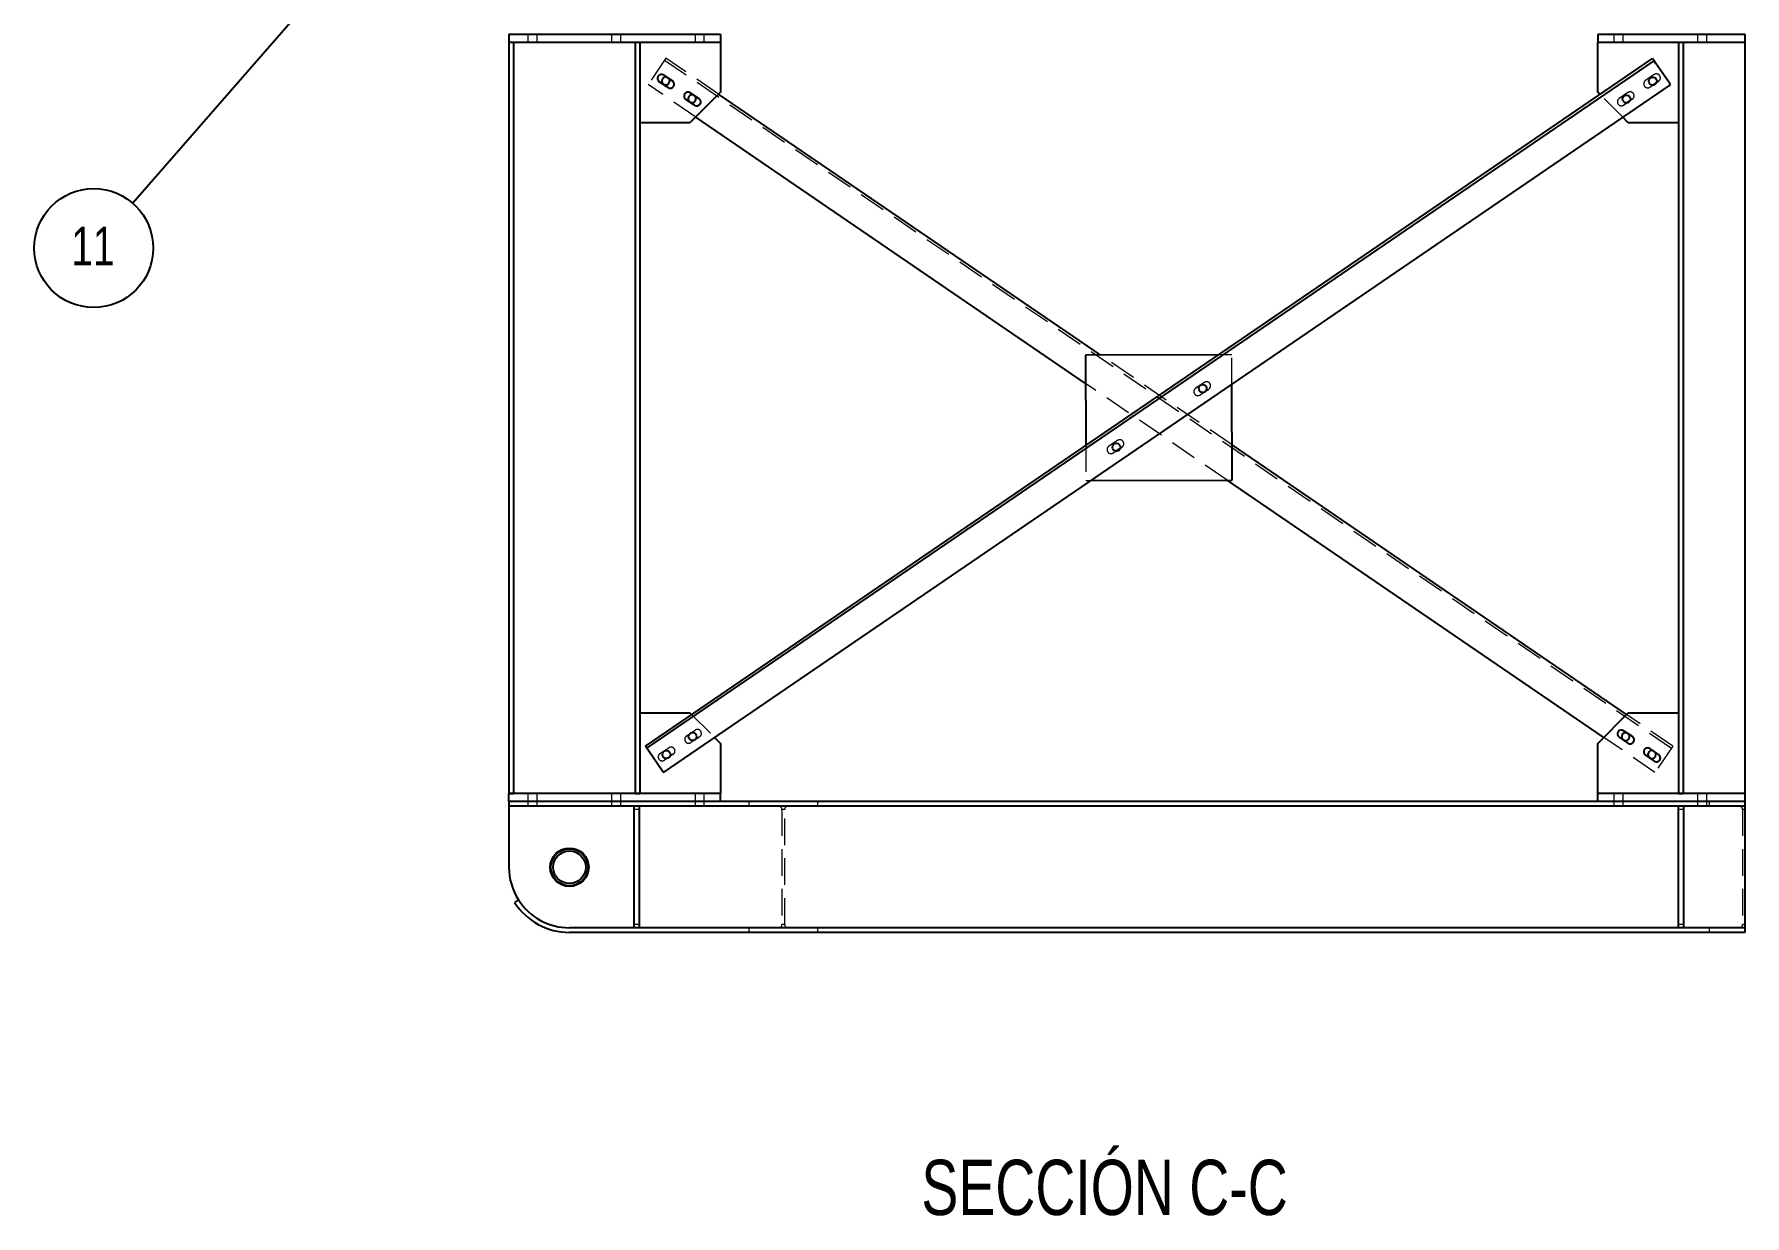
# Model space of a CAD drawing. Header units: millimetres. Extents: x 1293 to 41893, y 1011 to 26911.
# Drawn here: x 14832 to 18928, y 20766 to 23597 of the extents above; entities that cross this region are included whole.
import ezdxf

# ---------------------------------------------------------------- set-up
doc = ezdxf.new("R2010")
doc.units = ezdxf.units.MM
doc.header["$LTSCALE"] = 50
doc.linetypes.add('HIDDEN', pattern=[1.905, 1.27, -0.635])
doc.layers.add('CAPA_1', color=7, linetype='Continuous')
doc.styles.add('SLDTEXTSTYLE0', font='TXT', dxfattribs={"width": 0.75})
doc.dimstyles.new('SLDDIMSTYLE4', dxfattribs={"dimtxt": 0.18, "dimasz": 100, "dimexe": 0, "dimexo": 0.0625, "dimgap": 0, "dimtad": 0, "dimtih": 1, "dimtoh": 1, "dimdec": 0, "dimrnd": 1e-09, "dimzin": 0, "dimdsep": 46, "dimtxsty": 'Standard', "dimsah": 1, "dimcen": 0.09, "dimadec": 0, "dimazin": 0, "dimtfac": 100, "dimtdec": 0, "dimtofl": 0, "dimtmove": 0, "dimatfit": 3, "dimfxl": 1, "dimfrac": 2, "dimtolj": 1, "dimtzin": 0, "dimarcsym": 0})

# ---------------------------------------------------------------- blocks, each defined once
blk = doc.blocks.new('SW_NOTE_0_130')
at = {"layer": 'CAPA_1', "color": 0}
blk.add_circle((-93.5, -107.4), 142.4, dxfattribs=at)
at = {"layer": 'CAPA_1', "color": 0, "insert": (-95.4, -56.2), "char_height": 92.6, "attachment_point": 2, "style": 'SLDTEXTSTYLE0'}
blk.add_mtext('11', dxfattribs=at)

msp = doc.modelspace()

# ---------------------------------------------------------------- linework, layer by layer
at = {"color": 7, "linetype": 'Continuous', "lineweight": 25}
for p, q in [((15968.8610257, 23596.6933052), (15968.8610257, 23577.6433052)), ((15968.8610257, 23596.6933052), (16475.5810257, 23596.6933052)), ((16475.5810257, 23596.6933052), (16475.5810257, 23577.6433052)), ((18575.5790257, 23596.6933052), (18575.5790257, 23577.6433052)), ((18575.5790257, 23596.6933052), (18927.7192592, 23596.6933052)), ((18927.7192592, 23596.6933052), (18927.7192592, 23577.6433052)), ((15968.8610257, 23577.6433052), (15968.8610257, 21777.6433052)), ((15968.8610257, 23577.6433052), (15980.0370257, 23577.6433052)), ((15968.8610257, 23577.6433052), (16475.5810257, 23577.6433052)), ((15980.0370257, 23577.6433052), (15980.0370257, 21777.6433052)), ((16271.1210257, 23577.6433052), (16271.1210257, 21777.6433052)), ((16271.1210257, 23577.6433052), (16282.2970257, 23577.6433052)), ((16282.2970257, 23577.6433052), (16282.2970257, 21777.6433052)), ((16475.5810257, 23577.6433052), (16475.5810257, 23457.6433052)), ((18575.5790257, 23577.6433052), (18927.7192592, 23577.6433052)), ((18575.5790257, 23457.6433052), (18575.5790257, 23577.6433052)), ((18768.8610257, 23577.6433052), (18768.8610257, 21777.6433052)), ((18768.8610257, 23577.6433052), (18780.0370257, 23577.6433052)), ((18780.0370257, 23577.6433052), (18780.0370257, 21777.6433052)), ((18927.7192592, 23577.6433052), (18927.7192592, 21777.6433052)), ((16295.7059948, 21891.456), (18706.8477121, 23538.5126532)), ((16299.2877789, 21886.2125925), (18710.4294963, 23533.2692457)), ((18708.6386042, 23535.8909494), (18706.8477121, 23538.5126532)), ((18710.4294963, 23533.2692457), (18708.6386042, 23535.8909494)), ((18714.9067265, 23526.7149863), (18710.4294963, 23533.2692457)), ((18748.0382299, 23478.2134669), (18714.9067265, 23526.7149863)), ((16350.0126425, 23468.7828288), (16328.872139, 23482.86257)), ((16338.6874047, 21828.53511), (18749.829122, 23475.5917632)), ((16339.4319449, 23498.7179476), (16360.5724484, 23484.6382064)), ((18707.9042226, 23474.9182701), (18716.1645843, 23480.5690891)), ((18749.829122, 23475.5917632), (18748.0382299, 23478.2134669)), ((16413.4341529, 23426.5436051), (16392.2936494, 23440.6233463)), ((16475.5810257, 23457.6433052), (16402.2970257, 23384.3593052)), ((16402.8534553, 23456.4787239), (16423.9939588, 23442.3989827)), ((17385.7120651, 22827.7586771), (16470.9893576, 23453.0516372)), ((18580.807825, 23452.4145059), (18575.5790257, 23457.6433052)), ((18645.0815058, 23431.9419678), (18653.2033541, 23437.4980314)), ((16402.2970257, 23384.3593052), (16282.2970257, 23384.3593052)), ((17349.685088, 22760.0838191), (16416.1644969, 23398.2267764)), ((18648.8610257, 23384.3613052), (18635.636096, 23397.5862349)), ((18768.8610257, 23384.3613052), (18648.8610257, 23384.3613052)), ((17667.4045383, 22828.466544), (17349.515256, 22827.6677179)), ((17349.515256, 22827.6677179), (17350.057997, 22611.6863653)), ((17634.5868915, 22740.0552619), (17635.7207855, 22740.8127703)), ((17700.2680205, 22528.5481796), (17699.690827, 22758.2397912)), ((18644.9174224, 21966.981702), (17700.05611, 22612.8770341)), ((17421.8422388, 22597.9292147), (17432.7298948, 22605.2028147)), ((17362.1994759, 22527.698645), (17700.2680205, 22528.5481796)), ((18590.0925617, 21912.1568412), (17688.435273, 22528.5184451)), ((16282.2970257, 21970.9273052), (16402.2970257, 21970.9273052)), ((16402.2970257, 21970.9273052), (16406.2532425, 21966.9710884)), ((18575.5790257, 21897.6433052), (18648.8610257, 21970.9253052)), ((18648.8610257, 21970.9253052), (18768.8610257, 21970.9253052)), ((16403.3979705, 21922.0588292), (16403.6063579, 21922.1976168)), ((16461.0815135, 21912.1428174), (16475.5810257, 21897.6433052)), ((18626.8981573, 21912.7026445), (18647.8621442, 21898.3614015)), ((18658.6180765, 21914.0843917), (18637.6540896, 21928.4256347)), ((16297.4968868, 21888.8342962), (16295.7059948, 21891.456)), ((16299.2877789, 21886.2125925), (16297.4968868, 21888.8342962)), ((16303.7650091, 21879.6583331), (16299.2877789, 21886.2125925)), ((16336.8965126, 21831.1568137), (16303.7650091, 21879.6583331)), ((16475.5810257, 21897.6433052), (16475.5810257, 21777.6433052)), ((18575.5790257, 21777.6433052), (18575.5790257, 21897.6433052)), ((18689.790118, 21869.6789154), (18710.754105, 21855.3376723)), ((18721.5100372, 21871.0606625), (18700.5460503, 21885.4019056)), ((16338.6874047, 21828.53511), (16336.8965126, 21831.1568137)), ((16353.9987674, 21866.2702809), (16347.2909061, 21861.8027927)), ((15968.8610257, 21777.6433052), (15980.0370257, 21777.6433052)), ((15968.8610257, 21758.5933052), (15968.8610257, 21777.6433052)), ((16475.5810257, 21777.6433052), (15968.8610257, 21777.6433052)), ((15968.8610257, 21758.5933052), (15968.8610257, 21747.4173052)), ((18927.7192592, 21758.5933052), (15968.8610257, 21758.5933052)), ((16475.5810257, 21758.5933052), (15968.8610257, 21758.5933052)), ((18927.7192592, 21747.4173052), (15968.8610257, 21747.4173052)), ((15968.8610257, 21747.4173052), (15968.8610257, 21739.7973052)), ((16268.8610257, 21456.3333052), (16268.8610257, 21747.4173052)), ((16281.5610257, 21747.4173052), (16268.8610257, 21747.4173052)), ((16271.1210257, 21777.6433052), (16282.2970257, 21777.6433052)), ((16281.5610257, 21456.3333052), (16281.5610257, 21747.4173052)), ((16475.5810257, 21758.5933052), (16475.5810257, 21777.6433052)), ((18927.7192592, 21777.6433052), (18575.5790257, 21777.6433052)), ((18575.5790257, 21758.5933052), (18575.5790257, 21777.6433052)), ((18927.7192592, 21758.5933052), (18575.5790257, 21758.5933052)), ((18768.8610257, 21777.6433052), (18780.0370257, 21777.6433052)), ((18768.8610257, 21456.3333052), (18768.8610257, 21747.4173052)), ((18781.5610257, 21747.4173052), (18768.8610257, 21747.4173052)), ((18781.5610257, 21456.3333052), (18781.5610257, 21747.4173052)), ((18927.7192592, 21777.6433052), (18927.7192592, 21758.5933052)), ((18927.7192592, 21758.5933052), (18927.7192592, 21747.4173052)), ((18927.7192592, 21747.4173052), (18927.7192592, 21739.7973052)), ((15968.8610257, 21739.7973052), (15968.8610257, 21601.3333052)), ((18927.7192592, 21739.7973052), (18927.7192592, 21463.9533052)), ((15991.8477329, 21522.9894709), (15982.5783778, 21517.0667134)), ((18927.7192592, 21463.9533052), (18927.7192592, 21456.3333052)), ((18927.7192592, 21456.3333052), (16113.8610257, 21456.3333052)), ((18927.7192592, 21445.1573052), (16113.8610257, 21445.1573052)), ((16281.5610257, 21456.3333052), (16268.8610257, 21456.3333052)), ((18781.5610257, 21456.3333052), (18768.8610257, 21456.3333052)), ((18927.7192592, 21456.3333052), (18927.7192592, 21445.1573052))]:
    msp.add_line(p, q, dxfattribs=at)
at = {"color": 1, "linetype": 'HIDDEN', "lineweight": 18}
for p, q in [((16014.4665257, 23596.6933052), (16014.4665257, 23577.6433052)), ((16036.6915257, 23577.6433052), (16036.6915257, 23596.6933052)), ((16214.4665257, 23596.6933052), (16214.4665257, 23577.6433052)), ((16236.6915257, 23577.6433052), (16236.6915257, 23596.6933052)), ((16414.4665257, 23596.6933052), (16414.4665257, 23577.6433052)), ((16436.6915257, 23577.6433052), (16436.6915257, 23596.6933052)), ((18614.4665257, 23596.6933052), (18614.4665257, 23577.6433052)), ((18636.6915257, 23577.6433052), (18636.6915257, 23596.6933052)), ((18814.4665257, 23596.6933052), (18814.4665257, 23577.6433052)), ((18836.6915257, 23577.6433052), (18836.6915257, 23596.6933052)), ((16344.9881602, 23539.1844741), (16301.9859472, 23476.2777997)), ((18752.0016139, 21886.0884224), (16341.4046424, 23533.9422512)), ((16470.9893576, 23453.0516372), (16344.9881602, 23539.1844741)), ((16416.1644969, 23398.2267764), (16301.9859472, 23476.2777997)), ((18710.7541544, 23499.9488764), (18689.7901585, 23485.6076465)), ((18700.546081, 23469.8846495), (18707.9042226, 23474.9182701)), ((18716.1645843, 23480.5690891), (18721.5100769, 23484.2258795)), ((18635.636096, 23397.5862349), (18580.807825, 23452.4145059)), ((18647.8621667, 23456.9251866), (18626.8981708, 23442.5839567)), ((18637.6540932, 23426.8609598), (18645.0815058, 23431.9419678)), ((18653.2033541, 23437.4980314), (18658.6180891, 23441.2021897)), ((17700.05611, 22612.8770341), (17385.7120651, 22827.7586771)), ((17699.5141509, 22828.5472324), (17667.4045383, 22828.466544)), ((17699.690827, 22758.2397912), (17699.5141509, 22828.5472324)), ((17688.435273, 22528.5184451), (17349.685088, 22760.0838191)), ((17634.0348918, 22762.5964707), (17612.9143996, 22748.4867292)), ((17623.4967058, 22732.64636), (17634.5868915, 22740.0552619)), ((17635.7207855, 22740.8127703), (17644.617198, 22746.7561016)), ((17350.057997, 22611.6863653), (17350.2691256, 22527.6686651)), ((17426.1560313, 22623.7210614), (17405.035539, 22609.6113198)), ((17432.7298948, 22605.2028147), (17436.7383375, 22607.8806922)), ((17415.6178452, 22593.7709506), (17421.8422388, 22597.9292147)), ((17350.2691256, 22527.6686651), (17362.1994759, 22527.698645)), ((16406.2532425, 21966.9710884), (16461.0815135, 21912.1428174)), ((18755.5851316, 21891.3306452), (18644.9174224, 21966.981702)), ((16393.958256, 21915.7719052), (16403.3979705, 21922.0588292)), ((16403.6063579, 21922.1976168), (16415.0987594, 21929.8516464)), ((16425.6585654, 21913.9962688), (16404.5180619, 21899.9165276)), ((18712.5829187, 21828.4239708), (18590.0925617, 21912.1568412)), ((16330.5367456, 21873.5326815), (16351.677249, 21887.6124227)), ((16362.237055, 21871.7570451), (16353.9987674, 21866.2702809)), ((18755.5851316, 21891.3306452), (18712.5829187, 21828.4239708)), ((16347.2909061, 21861.8027927), (16341.0965515, 21857.6773039)), ((16014.4665257, 21777.6433052), (16014.4665257, 21758.5933052)), ((16014.4685257, 21758.5933052), (16014.4685257, 21747.4173052)), ((16036.6915257, 21758.5933052), (16036.6915257, 21777.6433052)), ((16036.6935257, 21747.4173052), (16036.6935257, 21758.5933052)), ((16214.4665257, 21777.6433052), (16214.4665257, 21758.5933052)), ((16214.4685257, 21758.5933052), (16214.4685257, 21747.4173052)), ((16236.6915257, 21758.5933052), (16236.6915257, 21777.6433052)), ((16236.6935257, 21747.4173052), (16236.6935257, 21758.5933052)), ((16414.4665257, 21777.6433052), (16414.4665257, 21758.5933052)), ((16414.4685257, 21758.5933052), (16414.4685257, 21747.4173052)), ((16436.6915257, 21758.5933052), (16436.6915257, 21777.6433052)), ((16436.6935257, 21747.4173052), (16436.6935257, 21758.5933052)), ((16543.0570257, 21758.5933052), (16543.0570257, 21747.4173052)), ((16708.6650257, 21747.4173052), (16708.6650257, 21758.5933052)), ((18614.4665257, 21777.6433052), (18614.4665257, 21758.5933052)), ((18614.5915257, 21758.5933052), (18614.5915257, 21747.4173052)), ((18636.6915257, 21758.5933052), (18636.6915257, 21777.6433052)), ((18636.8165257, 21747.4173052), (18636.8165257, 21758.5933052)), ((18814.4665257, 21777.6433052), (18814.4665257, 21758.5933052)), ((18814.5915257, 21758.5933052), (18814.5915257, 21747.4173052)), ((18836.6915257, 21758.5933052), (18836.6915257, 21777.6433052)), ((18836.8165257, 21747.4173052), (18836.8165257, 21758.5933052)), ((18842.7770257, 21758.5933052), (18842.7770257, 21747.4173052)), ((16281.5610257, 21739.7973052), (16268.8610257, 21739.7973052)), ((16629.1630257, 21739.7973052), (16622.5590257, 21739.7973052)), ((16622.5590257, 21739.7973052), (16622.5590257, 21463.9533052)), ((16629.1630257, 21463.9533052), (16629.1630257, 21739.7973052)), ((18781.5610257, 21739.7973052), (18768.8610257, 21739.7973052)), ((18922.2790257, 21739.7973052), (18922.2790257, 21463.9533052)), ((18927.7192592, 21739.7973052), (18922.2790257, 21739.7973052)), ((16281.5610257, 21463.9533052), (16268.8610257, 21463.9533052)), ((16629.1630257, 21463.9533052), (16622.5590257, 21463.9533052)), ((18781.5610257, 21463.9533052), (18768.8610257, 21463.9533052)), ((18927.7192592, 21463.9533052), (18922.2790257, 21463.9533052)), ((16543.0570257, 21456.3333052), (16543.0570257, 21445.1573052)), ((16708.6650257, 21445.1573052), (16708.6650257, 21456.3333052)), ((18842.7770257, 21456.3333052), (18842.7770257, 21445.1573052))]:
    msp.add_line(p, q, dxfattribs=at)
at = {"color": 1, "linetype": 'HIDDEN', "lineweight": 18, "flags": 128}
msp.add_lwpolyline([(16412.8203815, 23449.8406729), (16412.6415108, 23449.9659795), (16412.2654224, 23450.21028)], dxfattribs=at)
at = {"color": 7, "linetype": 'Continuous', "lineweight": 25}
for centre, radius in [((18707.4584306, 23484.4328323), 9.525), ((18644.5375405, 23441.4514224), 9.525), ((17629.8762589, 22748.3338829), 9.525), ((17423.4428927, 22607.3187585), 9.525), ((16408.7816111, 21914.2012189), 9.525), ((16345.8607211, 21871.219809), 9.525), ((16113.8610257, 21601.3333052), 46), ((16113.8610257, 21601.3333052), 44.45), ((16113.8610257, 21601.3333052), 38.989)]:
    msp.add_circle(centre, radius, dxfattribs=at)
for centre, radius, start, end in [((16334.152042, 23490.7902588), 9.525, 56.3360733066, 236.3360733066), ((16344.3595598, 23485.1048581), 9.525, 81.8134808108, 235.6439786366), ((16344.3595598, 23485.1048581), 9.525, 235.6439786366, 30.8586658024), ((16355.2925454, 23476.7105176), 9.525, 236.3360733066, 56.3360733066), ((16397.5735524, 23448.5510351), 9.525, 56.3360733066, 236.3360733066), ((16407.2662342, 23442.1026452), 9.525, 58.3419105176, 235.6439786366), ((16407.2662342, 23442.1026452), 9.525, 235.6439786366, 54.3302360957), ((16418.7140558, 23434.4712939), 9.525, 236.3360733066, 56.3360733066), ((18632.2761234, 21920.5641396), 9.525, 55.6243792277, 235.6243792276), ((18642.5170423, 21914.1132524), 9.525, 73.4627769036, 235.6439786366), ((18642.5170423, 21914.1132524), 9.525, 235.6439786366, 37.7859815517), ((18653.2401103, 21906.2228966), 9.525, 235.6243792276, 55.6243792277), ((18695.1680842, 21877.5404105), 9.525, 55.6243792276, 235.6243792277), ((18705.4237167, 21871.1110395), 9.525, 73.9677147468, 235.6439786366), ((18705.4237167, 21871.1110395), 9.525, 235.6439786366, 37.2810437085), ((18716.1320711, 21863.1991674), 9.525, 235.6243792276, 55.6243792277), ((16113.8610257, 21601.3333052), 145, 180, 212.7042204869), ((16113.8610257, 21600.9512214), 155.7939162, 212.5769960763, 270), ((16113.8610257, 21601.3333052), 145, 212.7042204869, 270)]:
    msp.add_arc(centre, radius, start, end, dxfattribs=at)
at = {"color": 1, "linetype": 'HIDDEN', "lineweight": 18}
for centre, radius, start, end in [((16344.3595598, 23485.1048581), 9.525, 30.8586658024, 81.8134808108), ((18695.1681197, 23477.746148), 9.525, 124.3755848539, 304.3755848539), ((18716.1321157, 23492.0873779), 9.525, 304.3755848539, 124.3755848539), ((18632.276132, 23434.7224583), 9.525, 124.3755848539, 304.3755848539), ((18653.2401279, 23449.0636882), 9.525, 304.3755848539, 124.3755848539), ((17618.2055527, 22740.5665446), 9.525, 123.7452732817, 303.7452732816), ((17639.3260449, 22754.6762862), 9.525, 303.7452732816, 123.7452732817), ((17410.3266921, 22601.6911352), 9.525, 123.7452732817, 303.7452732816), ((17431.4471844, 22615.8008768), 9.525, 303.7452732816, 123.7452732816), ((16399.2381589, 21907.8442164), 9.525, 123.6639266934, 303.6639266934), ((16420.3786624, 21921.9239576), 9.525, 303.6639266934, 123.6639266934), ((18642.5170423, 21914.1132524), 9.525, 37.7859815517, 73.4627769036), ((16335.8166485, 21865.6049927), 9.525, 123.6639266934, 303.6639266934), ((16356.957152, 21879.6847339), 9.525, 303.6639266934, 123.6639266934), ((18705.4237167, 21871.1110395), 9.525, 37.2810437085, 73.9677147468), ((16614.9390257, 21739.7973052), 7.62, 0, 90), ((16636.7830257, 21739.7973052), 7.62, 90, 180), ((18914.6590257, 21739.7973052), 7.62, 0, 90), ((16614.9390257, 21463.9533052), 7.62, 270, 0), ((16636.7830257, 21463.9533052), 7.62, 180, 270), ((18914.6590257, 21463.9533052), 7.62, 270, 0)]:
    msp.add_arc(centre, radius, start, end, dxfattribs=at)

# ---------------------------------------------------------------- block references
at = {"layer": 'CAPA_1'}
msp.add_blockref('SW_NOTE_0_130', (15068.3959227, 23191.7646257), dxfattribs=at)

# ---------------------------------------------------------------- texts
at = {"layer": 'CAPA_1', "insert": (17394.9263579, 20900.5672938), "char_height": 132.291666667, "attachment_point": 2, "style": 'SLDTEXTSTYLE0'}
msp.add_mtext('SECCIÓN C-C', dxfattribs=at)

# ---------------------------------------------------------------- leaders
at = {"layer": 'CAPA_1'}
msp.add_leader([(15921.2360257, 24171.1384848), (15068.3959227, 23191.7646257)], dimstyle='SLDDIMSTYLE4', dxfattribs=at)

doc.saveas('drawing.dxf')
